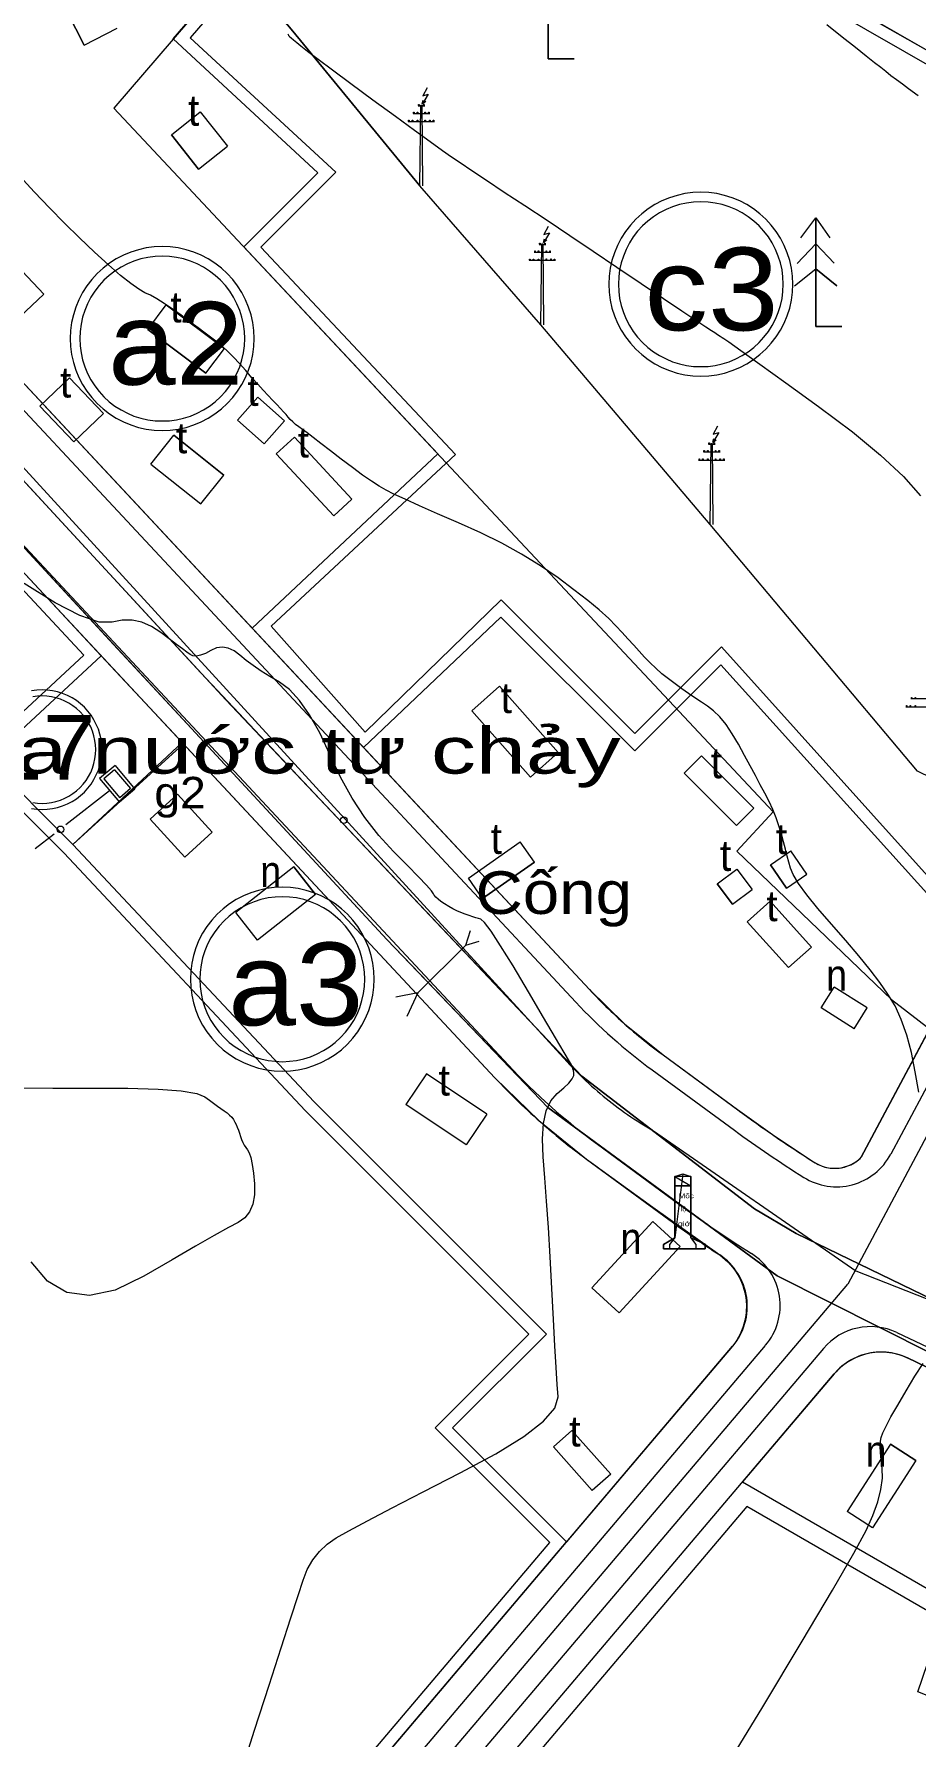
# Model space of a CAD drawing. Header units: metres. Extents: x 532950 to 537618, y 1849954 to 1853119.
# Drawn here: x 534553 to 534696.3, y 1851699.2 to 1851975.9 of the extents above; entities that cross this region are included whole.
import ezdxf

# ---------------------------------------------------------------- set-up
doc = ezdxf.new("R2010")
doc.units = ezdxf.units.M
doc.header["$LTSCALE"] = 3.1
for name, color, linetype, lineweight in [('11', 7, 'Continuous', 13), ('12', 7, 'Continuous', 13), ('36', 7, 'Continuous', 13), ('48', 7, 'Continuous', 13), ('50', 7, 'Continuous', 13), ('52', 7, 'Continuous', 13), ('53', 7, 'Continuous', 13), ('55', 7, 'Continuous', 13), ('9', 7, 'Continuous', 13)]:
    doc.layers.add(name, color=color, linetype=linetype, lineweight=lineweight)

msp = doc.modelspace()

# ---------------------------------------------------------------- linework, layer by layer
at = {"layer": '11'}
for points in [[(534840.88, 1852069.34), (534783.85, 1851957.97), (534685.19, 1851772.77)], [(534444.92, 1852021.67), (534639.61, 1851808.9), (534640.03, 1851808.44), (534640.46, 1851807.99), (534640.89, 1851807.55), (534641.33, 1851807.1), (534641.77, 1851806.67), (534642.21, 1851806.23), (534642.66, 1851805.8), (534643.12, 1851805.38), (534643.58, 1851804.96), (534644.04, 1851804.55), (534644.51, 1851804.14), (534644.98, 1851803.74), (534645.46, 1851803.34), (534645.94, 1851802.94), (534646.43, 1851802.56), (534646.91, 1851802.17), (534647.41, 1851801.8), (534647.91, 1851801.42), (534648.41, 1851801.06), (534648.91, 1851800.69), (534649.42, 1851800.34), (534649.93, 1851799.99), (534650.45, 1851799.64), (534650.97, 1851799.3), (534651.49, 1851798.97), (534652.02, 1851798.64), (534652.55, 1851798.32), (534653.09, 1851798), (534653.62, 1851797.69), (534686.5, 1851774.92), (534714.49, 1851763.93)], [(534524.45, 1851607.54), (534592.73, 1851663.71), (534685.19, 1851772.77)]]:
    msp.add_lwpolyline(points, dxfattribs=at)
at = {"layer": '12'}
for points in [[(534657.12, 1851790.26), (534658.42, 1851790.71), (534657.12, 1851780.29), (534655.24, 1851779.22), (534655.24, 1851778.52), (534662.01, 1851778.52), (534662.01, 1851779.26), (534659.68, 1851780.29), (534659.68, 1851788.75), (534659.68, 1851788.75), (534659.68, 1851789.22), (534659.68, 1851790.26)], [(534657.12, 1851788.75), (534659.68, 1851788.75), (534659.68, 1851780.29), (534662.01, 1851779.26), (534662.01, 1851778.52), (534655.24, 1851778.52), (534655.24, 1851779.22), (534657.12, 1851780.29), (534657.12, 1851790.26), (534659.68, 1851788.75)]]:
    msp.add_lwpolyline(points, close=True, dxfattribs=at)
msp.add_lwpolyline([(534657.12, 1851790.26), (534658.42, 1851790.71), (534659.68, 1851790.26), (534659.68, 1851789.22), (534659.68, 1851788.75), (534657.12, 1851788.75), (534657.12, 1851790.26), (534657.12, 1851780.36), (534656.22, 1851779.22), (534656.23, 1851778.52), (534660.57, 1851778.52), (534660.57, 1851779.23), (534659.68, 1851780.36), (534659.68, 1851788.75)], dxfattribs=at)
at = {"layer": '36'}
for points in [[(534755.59, 1851938.02), (534602.47, 1852025.8)], [(534755.59, 1851938.02), (534602.47, 1852025.8)], [(534588.65, 1851673.97), (534636.8, 1851730.77), (534618.15, 1851749.42), (534633.4, 1851764.67), (534597.04, 1851801.02), (534557.85, 1851842.81), (534542.7, 1851857.96), (534561.06, 1851874.97), (534539.8, 1851897.76), (534518.6, 1851881.49), (534501.91, 1851898.18), (534486.33, 1851889.18), (534458.81, 1851927.71), (534488.17, 1851954.07), (534458.9, 1851986.92), (534434.95, 1851967.63), (534418.23, 1851986.56)], [(534557.85, 1851842.81), (534542.7, 1851857.96), (534561.06, 1851874.97), (534539.8, 1851897.76), (534518.6, 1851881.49), (534501.91, 1851898.18), (534486.33, 1851889.18), (534458.81, 1851927.71), (534488.17, 1851954.07), (534458.9, 1851986.92), (534434.95, 1851967.63), (534418.23, 1851986.56)], [(534587.91, 1851986.45), (534578.35, 1851975.29), (534601.99, 1851953.46), (534589.85, 1851941.31), (534621.44, 1851907.6), (534591.48, 1851879.69), (534606.79, 1851862.5), (534628.88, 1851883.96), (534650.59, 1851862.24), (534664.67, 1851876.32), (534701.09, 1851835.9)], [(534587.91, 1851986.45), (534578.35, 1851975.29), (534601.99, 1851953.46), (534589.85, 1851941.31), (534621.44, 1851907.6), (534591.48, 1851879.69), (534606.79, 1851862.5), (534628.88, 1851883.96), (534650.59, 1851862.24), (534664.67, 1851876.32), (534701.09, 1851835.9)], [(534588.65, 1851673.97), (534636.8, 1851730.77), (534618.15, 1851749.42), (534633.4, 1851764.67), (534597.04, 1851801.02), (534557.85, 1851842.81)], [(534750.48, 1851691.21), (534754.3, 1851702.97), (534730.85, 1851710.6), (534724.41, 1851695.43), (534696.61, 1851706.54), (534700.61, 1851718.27), (534668.82, 1851736.62), (534612.28, 1851669.93)], [(534750.48, 1851691.21), (534754.3, 1851702.97), (534730.85, 1851710.6), (534724.41, 1851695.43), (534696.61, 1851706.54), (534700.61, 1851718.27), (534668.82, 1851736.62), (534612.28, 1851669.93)]]:
    msp.add_lwpolyline(points, dxfattribs=at)
at = {"layer": '48'}
msp.add_lwpolyline([(534577.24, 1851860.57), (534563.9, 1851874.87), (534545.58, 1851857.91), (534559.29, 1851844.2)], close=True, dxfattribs=at)
at = {"layer": '50'}
for points in [[(534528.79, 1851943.27), (534588.4, 1851879.39), (534618.61, 1851907.69), (534587.07, 1851941.36), (534599.11, 1851953.4), (534575.58, 1851975.13), (534585.2, 1851986.36)], [(534701.01, 1851833), (534664.59, 1851873.42), (534650.59, 1851859.42), (534628.84, 1851881.17), (534606.49, 1851860), (534643.21, 1851820.66), (534648.94, 1851815.06), (534655.18, 1851810.02), (534667.27, 1851801.15), (534673.38, 1851796.8), (534679.65, 1851792.67), (534680.1, 1851792.39), (534680.57, 1851792.15), (534681.06, 1851791.95), (534681.56, 1851791.79), (534682.08, 1851791.68), (534682.6, 1851791.62), (534683.13, 1851791.6), (534683.66, 1851791.63), (534684.18, 1851791.7), (534684.7, 1851791.82), (534685.2, 1851791.98), (534685.69, 1851792.19), (534686.16, 1851792.44), (534686.6, 1851792.72), (534687.02, 1851793.05), (534687.4, 1851793.41), (534712.83, 1851841.13)], [(534701.11, 1851757.84), (534694.9, 1851760.78), (534694.09, 1851761.11), (534693.26, 1851761.38), (534692.41, 1851761.57), (534691.55, 1851761.69), (534690.67, 1851761.73), (534689.8, 1851761.7), (534688.94, 1851761.59), (534688.09, 1851761.4), (534687.25, 1851761.15), (534686.44, 1851760.82), (534685.67, 1851760.42), (534684.93, 1851759.95), (534684.24, 1851759.43), (534683.59, 1851758.84), (534683, 1851758.2), (534668.12, 1851740.65), (534704.41, 1851719.7)]]:
    msp.add_lwpolyline(points, dxfattribs=at)
msp.add_lwpolyline([(534559.29, 1851844.2), (534577.05, 1851860.78), (534627.86, 1851806.33), (534635, 1851799.36), (534642.75, 1851793.09), (534653.54, 1851785.26), (534664.39, 1851777.52), (534665.09, 1851776.98), (534665.74, 1851776.38), (534666.33, 1851775.73), (534666.87, 1851775.04), (534667.35, 1851774.29), (534667.76, 1851773.52), (534668.1, 1851772.7), (534668.37, 1851771.86), (534668.57, 1851771.01), (534668.69, 1851770.13), (534668.74, 1851769.25), (534668.72, 1851768.37), (534668.62, 1851767.5), (534668.44, 1851766.63), (534668.19, 1851765.79), (534667.87, 1851764.97), (534667.48, 1851764.18), (534667.02, 1851763.42), (534666.5, 1851762.71), (534639.52, 1851730.88), (534620.98, 1851749.42), (534636.23, 1851764.67), (534598.48, 1851802.42)], close=True, dxfattribs=at)
at = {"layer": '52'}
for p, q in [((534528.79, 1851943.27), (534643.21, 1851820.66)), ((534526.6, 1851941.22), (534641.02, 1851818.61)), ((534511.11, 1851935.84), (534630.05, 1851808.38)), ((534508.91, 1851933.79), (534627.86, 1851806.33)), ((534764.08, 1851928.83), (534692.2, 1851793.9)), ((534655.18, 1851810.02), (534668.57, 1851800.2)), ((534653.4, 1851807.6), (534666.79, 1851797.78)), ((534644.53, 1851795.51), (534657.92, 1851785.69)), ((534642.75, 1851793.09), (534656.14, 1851783.27)), ((534693.16, 1851764.91), (534702.24, 1851760.62)), ((534592.99, 1851669.82), (534671.85, 1851762.83)), ((534681.26, 1851762.34), (534604, 1851671.21))]:
    msp.add_line(p, q, dxfattribs=at)
for centre, radius, start, end in [((534705.9, 1851879.16), 88.75, 223.0198, 233.7327), ((534705.9, 1851879.16), 106.75, 223.0198, 233.7327), ((534705.9, 1851879.16), 103.75, 223.0198, 233.7327), ((534778.45, 1851949.96), 188.75, 233.7327, 237.8656), ((534683.37, 1851798.6), 10, 237.8656, 331.956), ((534778.45, 1851949.96), 203.75, 233.7327, 237.6961), ((534664.22, 1851769.3), 10, 319.7095, 57.6961), ((534688.89, 1851755.87), 10, 64.722, 139.7096)]:
    msp.add_arc(centre, radius, start, end, dxfattribs=at)
at = {"layer": '53'}
for p, q in [((534603.46, 1852027.54), (534756.58, 1851939.76)), ((534759.66, 1851929.06), (534687.4, 1851793.41)), ((534559.29, 1851844.2), (534577.05, 1851860.78)), ((534642.75, 1851793.09), (534656.14, 1851783.27)), ((534590.17, 1851672.68), (534666.5, 1851762.71)), ((534694.9, 1851760.78), (534701.11, 1851757.84)), ((534609.89, 1851671.96), (534683, 1851758.2))]:
    msp.add_line(p, q, dxfattribs=at)
for points in [[(534756.58, 1851939.76), (534603.46, 1852027.54)], [(534445.9, 1852004.52), (534508.89, 1851933.82), (534627.86, 1851806.33)], [(534559.29, 1851844.2), (534545.58, 1851857.91), (534563.9, 1851874.87), (534540.02, 1851900.46), (534518.77, 1851884.14), (534502.24, 1851900.67), (534486.9, 1851891.82), (534461.48, 1851927.42), (534490.99, 1851953.91), (534459.13, 1851989.68), (534435.18, 1851970.39), (534421.05, 1851986.38)], [(534528.79, 1851943.27), (534588.4, 1851879.39), (534618.61, 1851907.69), (534587.07, 1851941.36), (534599.11, 1851953.4), (534575.58, 1851975.13), (534585.2, 1851986.36)], [(534585.2, 1851986.36), (534575.58, 1851975.13), (534599.11, 1851953.4), (534587.07, 1851941.36), (534618.61, 1851907.69), (534588.4, 1851879.39), (534606.52, 1851859.97), (534628.84, 1851881.17), (534650.59, 1851859.42), (534664.59, 1851873.42), (534701.01, 1851833)], [(534701.01, 1851833), (534664.59, 1851873.42), (534650.59, 1851859.42), (534628.84, 1851881.17), (534606.52, 1851859.97), (534643.21, 1851820.66), (534643.59, 1851820.25), (534643.97, 1851819.85), (534644.35, 1851819.46), (534644.74, 1851819.06), (534645.13, 1851818.67), (534645.52, 1851818.28), (534645.91, 1851817.89), (534646.31, 1851817.5), (534646.71, 1851817.12), (534647.11, 1851816.74), (534647.51, 1851816.36), (534647.92, 1851815.99), (534648.33, 1851815.61), (534648.74, 1851815.24), (534649.15, 1851814.88), (534649.57, 1851814.51), (534649.98, 1851814.15), (534650.4, 1851813.79), (534650.83, 1851813.44), (534651.25, 1851813.08), (534651.68, 1851812.73), (534652.11, 1851812.38), (534652.54, 1851812.04), (534652.97, 1851811.69), (534653.41, 1851811.35), (534653.85, 1851811.02), (534654.29, 1851810.68), (534654.73, 1851810.35), (534655.18, 1851810.02), (534667.27, 1851801.15), (534667.68, 1851800.85), (534668.1, 1851800.54), (534668.52, 1851800.23), (534668.94, 1851799.93), (534669.36, 1851799.63), (534669.78, 1851799.32), (534670.2, 1851799.02), (534670.62, 1851798.72), (534671.04, 1851798.42), (534671.46, 1851798.13), (534671.89, 1851797.83), (534672.31, 1851797.53), (534672.74, 1851797.24), (534673.17, 1851796.94), (534673.59, 1851796.65), (534674.02, 1851796.36), (534674.45, 1851796.07), (534674.88, 1851795.78), (534675.31, 1851795.49), (534675.74, 1851795.2), (534676.17, 1851794.92), (534676.6, 1851794.63), (534677.03, 1851794.35), (534677.47, 1851794.07), (534677.9, 1851793.78), (534678.34, 1851793.5), (534678.77, 1851793.22), (534679.21, 1851792.95), (534679.65, 1851792.67), (534679.89, 1851792.51), (534680.14, 1851792.36), (534680.4, 1851792.23), (534680.67, 1851792.1), (534680.94, 1851791.99), (534681.21, 1851791.9), (534681.49, 1851791.81), (534681.77, 1851791.74), (534682.06, 1851791.69), (534682.35, 1851791.64), (534682.64, 1851791.62), (534682.93, 1851791.6), (534683.22, 1851791.6), (534683.52, 1851791.61), (534683.81, 1851791.64), (534684.09, 1851791.68), (534684.38, 1851791.74), (534684.66, 1851791.81), (534684.94, 1851791.89), (534685.22, 1851791.99), (534685.49, 1851792.1), (534685.76, 1851792.22), (534686.01, 1851792.35), (534686.27, 1851792.5), (534686.51, 1851792.66), (534686.75, 1851792.83), (534686.98, 1851793.01), (534687.2, 1851793.21), (534687.4, 1851793.41), (534712.83, 1851841.13)], [(534590.17, 1851672.68), (534639.52, 1851730.88), (534620.98, 1851749.42), (534636.23, 1851764.67), (534598.48, 1851802.42), (534559.29, 1851844.2)], [(534701.11, 1851757.84), (534694.9, 1851760.78), (534694.48, 1851760.96), (534694.06, 1851761.12), (534693.64, 1851761.27), (534693.2, 1851761.39), (534692.76, 1851761.5), (534692.32, 1851761.59), (534691.88, 1851761.65), (534691.43, 1851761.7), (534690.98, 1851761.73), (534690.52, 1851761.73), (534690.07, 1851761.72), (534689.62, 1851761.68), (534689.18, 1851761.63), (534688.73, 1851761.55), (534688.29, 1851761.46), (534687.85, 1851761.34), (534687.42, 1851761.21), (534687, 1851761.05), (534686.58, 1851760.88), (534686.17, 1851760.69), (534685.77, 1851760.48), (534685.38, 1851760.25), (534685.01, 1851760), (534684.64, 1851759.74), (534684.28, 1851759.46), (534683.94, 1851759.17), (534683.61, 1851758.86), (534683.3, 1851758.54), (534683, 1851758.2), (534668.12, 1851740.65), (534704.41, 1851719.7)]]:
    msp.add_lwpolyline(points, dxfattribs=at)
msp.add_lwpolyline([(534559.29, 1851844.2), (534577.05, 1851860.78), (534627.86, 1851806.33), (534628.33, 1851805.83), (534628.8, 1851805.33), (534629.28, 1851804.83), (534629.76, 1851804.34), (534630.24, 1851803.85), (534630.73, 1851803.37), (534631.22, 1851802.88), (534631.71, 1851802.4), (534632.21, 1851801.93), (534632.71, 1851801.45), (534633.21, 1851800.98), (534633.72, 1851800.52), (534634.23, 1851800.05), (534634.74, 1851799.59), (534635.25, 1851799.13), (534635.77, 1851798.68), (534636.29, 1851798.23), (534636.81, 1851797.78), (534637.34, 1851797.34), (534637.87, 1851796.9), (534638.4, 1851796.46), (534638.94, 1851796.03), (534639.47, 1851795.6), (534640.01, 1851795.17), (534640.56, 1851794.75), (534641.1, 1851794.33), (534641.65, 1851793.91), (534642.2, 1851793.5), (534642.75, 1851793.09), (534643.5, 1851792.55), (534644.24, 1851792.01), (534644.98, 1851791.46), (534645.72, 1851790.92), (534646.46, 1851790.38), (534647.21, 1851789.84), (534647.95, 1851789.3), (534648.69, 1851788.76), (534649.44, 1851788.22), (534650.18, 1851787.68), (534650.93, 1851787.14), (534651.67, 1851786.6), (534652.42, 1851786.06), (534653.16, 1851785.52), (534653.91, 1851784.99), (534654.66, 1851784.45), (534655.4, 1851783.92), (534656.15, 1851783.38), (534656.9, 1851782.84), (534657.65, 1851782.31), (534658.39, 1851781.78), (534659.14, 1851781.24), (534659.89, 1851780.71), (534660.64, 1851780.18), (534661.39, 1851779.64), (534662.14, 1851779.11), (534662.89, 1851778.58), (534663.64, 1851778.05), (534664.39, 1851777.52), (534664.85, 1851777.17), (534665.3, 1851776.8), (534665.72, 1851776.41), (534666.11, 1851775.99), (534666.49, 1851775.55), (534666.84, 1851775.09), (534667.16, 1851774.61), (534667.45, 1851774.11), (534667.72, 1851773.6), (534667.95, 1851773.07), (534668.16, 1851772.53), (534668.34, 1851771.98), (534668.48, 1851771.42), (534668.6, 1851770.86), (534668.68, 1851770.28), (534668.73, 1851769.71), (534668.74, 1851769.13), (534668.73, 1851768.55), (534668.68, 1851767.98), (534668.6, 1851767.41), (534668.49, 1851766.84), (534668.34, 1851766.28), (534668.17, 1851765.73), (534667.96, 1851765.19), (534667.73, 1851764.66), (534667.46, 1851764.15), (534667.17, 1851763.65), (534666.85, 1851763.17), (534666.5, 1851762.71), (534639.52, 1851730.88), (534620.98, 1851749.42), (534636.23, 1851764.67), (534598.48, 1851802.42)], close=True, dxfattribs=at)
for centre, radius, start, end in [((534705.9, 1851879.16), 106.75, 223.0198, 233.7327), ((534778.45, 1851949.96), 206.75, 233.7327, 236.5188), ((534658.88, 1851769.18), 10, 319.7095, 56.5188), ((534690.63, 1851751.73), 10, 64.722, 139.7096)]:
    msp.add_arc(centre, radius, start, end, dxfattribs=at)
at = {"layer": '55'}
for p, q in [((534636.52, 1851989.59), (534636.52, 1851971.92)), ((534561.14, 1851974.12), (534558.38, 1851979.44)), ((534558.38, 1851979.44), (534561.14, 1851974.12)), ((534561.14, 1851974.12), (534566.46, 1851976.89)), ((534636.52, 1851971.92), (534640.72, 1851971.92)), ((534615.37, 1851964.29), (534616.46, 1851964.29)), ((534616.06, 1851964.6), (534616.21, 1851965.21)), ((534575.28, 1851959.57), (534579.98, 1851963.3)), ((534579.98, 1851963.3), (534584.41, 1851957.71)), ((534613.75, 1851961.71), (534618.03, 1851961.71)), ((534614.56, 1851963.04), (534617.27, 1851963.04)), ((534579.71, 1851953.98), (534575.28, 1851959.57)), ((534575.28, 1851959.57), (534579.71, 1851953.98)), ((534579.71, 1851953.98), (534584.41, 1851957.71)), ((534680.02, 1851946.09), (534680.02, 1851928.42)), ((534635.06, 1851941.75), (534636.15, 1851941.75)), ((534635.76, 1851942.06), (534635.91, 1851942.67)), ((534676.96, 1851938.65), (534680.02, 1851941.85)), ((534683, 1851938.71), (534680.02, 1851941.85)), ((534548.39, 1851940.21), (534554.56, 1851933.66)), ((534633.44, 1851939.17), (534637.72, 1851939.17)), ((534634.25, 1851940.5), (534636.96, 1851940.5)), ((534676.54, 1851935.02), (534680.02, 1851937.8)), ((534683.43, 1851935.03), (534680.02, 1851937.8)), ((534548.65, 1851928.09), (534554.56, 1851933.66)), ((534571.45, 1851927.91), (534574.46, 1851931.91)), ((534574.46, 1851931.91), (534583.9, 1851924.81)), ((534580.9, 1851920.82), (534571.45, 1851927.91)), ((534571.45, 1851927.91), (534580.9, 1851920.82)), ((534662.85, 1851896.23), (534635.33, 1851928.69)), ((534680.02, 1851928.42), (534684.22, 1851928.42)), ((534580.9, 1851920.82), (534583.9, 1851924.81)), ((534558.75, 1851920.05), (534553.91, 1851915.48)), ((534553.91, 1851915.48), (534558.75, 1851920.05)), ((534558.75, 1851920.05), (534564.24, 1851914.24)), ((534586.01, 1851913.17), (534589.31, 1851916.92)), ((534589.31, 1851916.92), (534593.65, 1851913.1)), ((534559.41, 1851909.66), (534553.91, 1851915.48)), ((534559.41, 1851909.66), (534564.24, 1851914.24)), ((534590.35, 1851909.35), (534586.01, 1851913.17)), ((534586.01, 1851913.17), (534590.35, 1851909.35)), ((534590.35, 1851909.35), (534593.65, 1851913.1)), ((534571.94, 1851906.04), (534575.67, 1851910.74)), ((534583.81, 1851904.26), (534575.67, 1851910.74)), ((534575.67, 1851910.74), (534583.81, 1851904.26)), ((534592.34, 1851907.71), (534595.27, 1851910.43)), ((534595.27, 1851910.43), (534604.6, 1851900.35)), ((534662.58, 1851909.28), (534663.66, 1851909.28)), ((534663.27, 1851909.6), (534663.42, 1851910.21)), ((534571.94, 1851906.04), (534580.08, 1851899.57)), ((534601.67, 1851897.64), (534592.34, 1851907.71)), ((534592.34, 1851907.71), (534601.67, 1851897.64)), ((534660.95, 1851906.7), (534665.23, 1851906.7)), ((534661.76, 1851908.04), (534664.47, 1851908.04)), ((534580.08, 1851899.57), (534583.81, 1851904.26)), ((534601.67, 1851897.64), (534604.6, 1851900.35)), ((534696.56, 1851856.12), (534662.85, 1851896.23)), ((534628.62, 1851869.93), (534624.13, 1851865.95)), ((534638.15, 1851859.17), (534628.62, 1851869.93)), ((534628.62, 1851869.93), (534638.15, 1851859.17)), ((534695.48, 1851867.93), (534698.19, 1851867.93)), ((534624.13, 1851865.95), (534633.66, 1851855.19)), ((534694.66, 1851866.59), (534698.94, 1851866.59)), ((534638.15, 1851859.17), (534633.66, 1851855.19)), ((534658.62, 1851855.8), (534661.44, 1851858.63)), ((534661.44, 1851858.63), (534669.95, 1851850.15)), ((534566.13, 1851857.05), (534563.62, 1851854.93)), ((534566.13, 1851857.05), (534563.62, 1851854.93)), ((534566.07, 1851856.35), (534564.32, 1851854.87)), ((534566.07, 1851856.35), (534568.65, 1851853.3)), ((534566.13, 1851857.05), (534569.36, 1851853.24)), ((534658.62, 1851855.8), (534667.13, 1851847.32)), ((534658.62, 1851855.8), (534667.13, 1851847.32)), ((534558.15, 1851847.47), (534565.23, 1851853.02)), ((534563.62, 1851854.93), (534566.85, 1851851.12)), ((534564.32, 1851854.87), (534566.91, 1851851.82)), ((534569.36, 1851853.24), (534566.85, 1851851.12)), ((534568.65, 1851853.3), (534566.91, 1851851.82)), ((534576.29, 1851852.4), (534571.85, 1851848.36)), ((534581.89, 1851846.23), (534576.29, 1851852.4)), ((534667.13, 1851847.32), (534669.95, 1851850.15)), ((534577.45, 1851842.19), (534571.85, 1851848.36)), ((534553.16, 1851843.55), (534556.24, 1851845.97)), ((534581.89, 1851846.23), (534577.45, 1851842.19)), ((534623.55, 1851838.73), (534631.98, 1851844.63)), ((534634.28, 1851841.35), (534631.98, 1851844.63)), ((534672.65, 1851840.92), (534675.94, 1851843.18)), ((534678.54, 1851839.39), (534675.94, 1851843.18)), ((534595.21, 1851840.59), (534585.76, 1851833.19)), ((534595.21, 1851840.59), (534598.73, 1851836.1)), ((534598.73, 1851836.1), (534595.21, 1851840.59)), ((534634.28, 1851841.35), (534625.85, 1851835.45)), ((534625.85, 1851835.45), (534634.28, 1851841.35)), ((534663.96, 1851837.83), (534667.16, 1851840.22)), ((534667.16, 1851840.22), (534669.65, 1851836.89)), ((534672.65, 1851840.92), (534675.24, 1851837.13)), ((534675.24, 1851837.13), (534672.65, 1851840.92)), ((534675.24, 1851837.13), (534678.54, 1851839.39)), ((534625.85, 1851835.45), (534623.55, 1851838.73)), ((534666.45, 1851834.5), (534663.96, 1851837.83)), ((534663.96, 1851837.83), (534666.45, 1851834.5)), ((534666.45, 1851834.5), (534669.65, 1851836.89)), ((534598.73, 1851836.1), (534589.28, 1851828.7)), ((534668.87, 1851831.68), (534672.58, 1851835.02)), ((534672.58, 1851835.02), (534679.3, 1851827.55)), ((534589.28, 1851828.7), (534585.76, 1851833.19)), ((534668.87, 1851831.68), (534675.58, 1851824.21)), ((534668.87, 1851831.68), (534675.58, 1851824.21)), ((534636.44, 1851801.48), (534610.3, 1851828.78)), ((534623.15, 1851827.89), (534615.34, 1851820.13)), ((534623.15, 1851827.89), (534625.3, 1851828.52)), ((534675.58, 1851824.21), (534679.3, 1851827.55)), ((534615.34, 1851820.13), (534611.74, 1851819.42)), ((534615.34, 1851820.13), (534613.55, 1851816.26)), ((534680.87, 1851817.66), (534683, 1851821.04)), ((534688.36, 1851817.67), (534683, 1851821.04)), ((534686.22, 1851814.28), (534680.87, 1851817.66)), ((534686.22, 1851814.28), (534680.87, 1851817.66)), ((534686.22, 1851814.28), (534688.36, 1851817.67)), ((534616.74, 1851806.95), (534613.4, 1851801.96)), ((534626.54, 1851800.38), (534616.74, 1851806.95)), ((534626.54, 1851800.38), (534616.74, 1851806.95)), ((534623.2, 1851795.4), (534613.4, 1851801.96)), ((534626.54, 1851800.38), (534623.2, 1851795.4)), ((534643.62, 1851772.15), (534653.55, 1851782.94)), ((534653.55, 1851782.94), (534657.96, 1851778.88)), ((534648.04, 1851768.09), (534657.96, 1851778.88)), ((534648.04, 1851768.09), (534657.96, 1851778.88)), ((534648.04, 1851768.09), (534643.62, 1851772.15)), ((534640.39, 1851749.01), (534637.4, 1851746.36)), ((534646.68, 1851741.9), (534640.39, 1851749.01)), ((534646.68, 1851741.9), (534640.39, 1851749.01)), ((534643.68, 1851739.25), (534637.4, 1851746.36)), ((534692.16, 1851746.78), (534685.12, 1851735.85)), ((534692.16, 1851746.78), (534696.28, 1851744.12)), ((534696.28, 1851744.12), (534692.16, 1851746.78)), ((534696.28, 1851744.12), (534689.24, 1851733.19)), ((534646.68, 1851741.9), (534643.68, 1851739.25)), ((534689.24, 1851733.19), (534685.12, 1851735.85))]:
    msp.add_line(p, q, dxfattribs=at)
for points in [[(534569.59, 1852006.7), (534595.04, 1851976.4), (534615.64, 1851951.24)], [(534635.33, 1851928.69), (534615.64, 1851951.24), (534595.04, 1851976.4), (534569.59, 1852006.7)], [(534584.14, 1851867.72), (534509.22, 1851948.85), (534459.88, 1852003.97)], [(534461.32, 1851991.44), (534493.15, 1851955.85), (534510.99, 1851935.98), (534542.29, 1851902.2), (534565.89, 1851876.72), (534579.2, 1851862.35), (534594.75, 1851845.57), (534610.3, 1851828.78), (534617, 1851821.78)], [(534862.38, 1851739.14), (534815.74, 1851745.98), (534762.53, 1851753.99), (534735.39, 1851758.27), (534706.03, 1851766.84), (534676.83, 1851780.99), (534670.06, 1851785.01), (534642.01, 1851806.6), (534622.48, 1851827.23), (534598.56, 1851852.49), (534580.08, 1851872.11), (534513.56, 1851944.16), (534525, 1851955.86), (534541.02, 1851972.71), (534557.45, 1851989.64)], [(534640.72, 1851971.92), (534636.52, 1851971.92), (534636.52, 1851989.59)], [(534585.2, 1851986.36), (534565.96, 1851963.9), (534673.08, 1851849.55), (534667.2, 1851843.13), (534692.31, 1851819.06), (534711.01, 1851804.62), (534723.83, 1851796.6), (534822.12, 1851772.54), (534865.4, 1851759.7)], [(534469.21, 1851982.51), (534510.99, 1851935.98), (534610.3, 1851828.78)], [(534681.81, 1851977.46), (534684.32, 1851975.47), (534686.46, 1851973.78), (534688.21, 1851972.39), (534689.57, 1851971.31), (534690.56, 1851970.53), (534691.37, 1851969.89), (534692.23, 1851969.22), (534693.14, 1851968.54), (534694.09, 1851967.82), (534695.09, 1851967.09), (534696.64, 1851965.95)], [(534594.19, 1851975.94), (534594.25, 1851975.85), (534594.3, 1851975.77), (534594.34, 1851975.71), (534594.37, 1851975.66), (534594.48, 1851975.55), (534594.73, 1851975.34), (534595.12, 1851975), (534595.66, 1851974.56), (534596.35, 1851974), (534597.43, 1851973.16), (534599.14, 1851971.86), (534601.48, 1851970.11), (534604.45, 1851967.9), (534608.05, 1851965.24), (534611.7, 1851962.56), (534614.79, 1851960.3), (534617.34, 1851958.45), (534619.34, 1851957.01), (534620.79, 1851955.99), (534622.2, 1851955.03), (534624.1, 1851953.75), (534626.49, 1851952.16), (534629.36, 1851950.26), (534632.71, 1851948.06), (534636.34, 1851945.66), (534640.05, 1851943.2), (534643.84, 1851940.67), (534647.7, 1851938.07), (534651.65, 1851935.41), (534655.28, 1851932.95), (534658.24, 1851930.95), (534660.52, 1851929.42), (534662.12, 1851928.35), (534663.04, 1851927.76), (534663.58, 1851927.41), (534664.06, 1851927.11), (534664.46, 1851926.85), (534664.8, 1851926.63), (534665.08, 1851926.46), (534665.88, 1851925.89), (534667.83, 1851924.5), (534670.9, 1851922.29), (534675.12, 1851919.26), (534680.47, 1851915.4)], [(534616.83, 1851967.2), (534616.15, 1851965.91), (534617.04, 1851966.17), (534616.07, 1851964.57), (534616.62, 1851965.01)], [(534615.64, 1851951.24), (534615.8, 1851964.4), (534615.97, 1851964.4), (534616.08, 1851951.24)], [(534596.59, 1851911.64), (534596, 1851912.08), (534595.47, 1851912.5), (534595.01, 1851912.9), (534594.61, 1851913.29), (534594.28, 1851913.67), (534593.93, 1851914.08), (534593.5, 1851914.55), (534593, 1851915.1), (534592.41, 1851915.72), (534591.73, 1851916.41), (534590.99, 1851917.19), (534590.18, 1851918.06), (534589.31, 1851919.02), (534588.38, 1851920.08), (534587.38, 1851921.24), (534586.37, 1851922.38), (534585.4, 1851923.41), (534584.47, 1851924.34), (534583.58, 1851925.14), (534582.73, 1851925.84), (534581.84, 1851926.53), (534580.8, 1851927.31), (534579.63, 1851928.18), (534578.31, 1851929.15), (534576.86, 1851930.22), (534575.41, 1851931.25), (534574.1, 1851932.14), (534572.92, 1851932.88), (534571.89, 1851933.47), (534570.99, 1851933.9), (534569.99, 1851934.46), (534568.68, 1851935.39), (534567.04, 1851936.71), (534565.08, 1851938.4), (534562.8, 1851940.48), (534560.36, 1851942.79), (534557.92, 1851945.19), (534555.49, 1851947.67), (534553.06, 1851950.24), (534550.63, 1851952.89)], [(534636.53, 1851944.66), (534635.84, 1851943.37), (534636.74, 1851943.63), (534635.76, 1851942.02), (534636.31, 1851942.47)], [(534677.59, 1851942.8), (534680.02, 1851946.09), (534682.29, 1851942.8)], [(534677.59, 1851942.8), (534680.02, 1851946.09), (534682.29, 1851942.8)], [(534684.22, 1851928.42), (534680.02, 1851928.42), (534680.02, 1851946.09)], [(534635.33, 1851928.69), (534635.49, 1851941.85), (534635.66, 1851941.85), (534635.77, 1851928.69)], [(534676.96, 1851938.65), (534680.02, 1851941.85), (534683, 1851938.71)], [(534676.54, 1851935.02), (534680.02, 1851937.8), (534683.43, 1851935.03)], [(534680.47, 1851915.4), (534685.95, 1851911.3), (534690.54, 1851907.51), (534694.24, 1851904.04), (534697.05, 1851900.89)], [(534696.76, 1851803.98), (534696.18, 1851807.28), (534695.55, 1851810.41), (534694.8, 1851813.24), (534693.91, 1851815.77), (534692.89, 1851817.99), (534691.74, 1851819.92), (534690.4, 1851821.79), (534688.82, 1851823.86), (534686.98, 1851826.13), (534684.9, 1851828.6), (534682.57, 1851831.27), (534680.34, 1851833.84), (534678.55, 1851836.05), (534677.21, 1851837.88), (534676.32, 1851839.33), (534675.88, 1851840.4), (534675.65, 1851841.33), (534675.38, 1851842.35), (534675.09, 1851843.46), (534674.77, 1851844.65), (534674.42, 1851845.92), (534674.02, 1851847.25), (534673.55, 1851848.57), (534673.01, 1851849.9), (534672.41, 1851851.23), (534671.73, 1851852.56), (534670.99, 1851853.94), (534670.2, 1851855.43), (534669.34, 1851857.02), (534668.41, 1851858.71), (534667.43, 1851860.51), (534666.43, 1851862.23), (534665.42, 1851863.71), (534664.41, 1851864.95), (534663.41, 1851865.95), (534662.42, 1851866.7), (534661.41, 1851867.36), (534660.37, 1851868.04), (534659.32, 1851868.76), (534658.24, 1851869.52), (534657.14, 1851870.31), (534656.05, 1851871.14), (534655.01, 1851871.98), (534654.03, 1851872.86), (534653.09, 1851873.76), (534652.2, 1851874.68), (534651.33, 1851875.63), (534650.42, 1851876.62), (534649.49, 1851877.64), (534648.53, 1851878.69), (534647.54, 1851879.78), (534646.36, 1851880.97), (534644.83, 1851882.35), (534642.94, 1851883.9), (534640.7, 1851885.63), (534638.12, 1851887.54), (534635.26, 1851889.5), (534632.21, 1851891.38), (534628.98, 1851893.17), (534625.55, 1851894.88), (534621.94, 1851896.5), (534618.51, 1851897.98), (534615.62, 1851899.25), (534613.26, 1851900.32), (534611.45, 1851901.17), (534610.17, 1851901.81), (534609.07, 1851902.44), (534607.8, 1851903.26), (534606.34, 1851904.27), (534604.71, 1851905.47), (534602.9, 1851906.85), (534601.12, 1851908.22), (534599.6, 1851909.39), (534598.34, 1851910.35), (534597.34, 1851911.1), (534596.59, 1851911.64)], [(534664.04, 1851912.2), (534663.35, 1851910.9), (534664.25, 1851911.17), (534663.27, 1851909.56), (534663.82, 1851910)], [(534662.85, 1851896.23), (534663, 1851909.39), (534663.17, 1851909.39), (534663.28, 1851896.23)], [(534739.72, 1851835.05), (534696.56, 1851856.12), (534662.85, 1851896.23)], [(534638.14, 1851754.44), (534638, 1851756.45), (534637.83, 1851759.22), (534637.62, 1851762.74), (534637.38, 1851767.02), (534637.12, 1851772.05), (534636.83, 1851777.23), (534636.55, 1851781.96), (534636.27, 1851786.24), (534635.99, 1851790.07), (534635.71, 1851793.44), (534635.58, 1851796.38), (534635.74, 1851798.87), (534636.2, 1851800.93), (534636.95, 1851802.56), (534637.99, 1851803.75), (534639.05, 1851804.66), (534639.85, 1851805.46), (534640.4, 1851806.13), (534640.68, 1851806.69), (534640.71, 1851807.13), (534640.62, 1851807.49), (534640.53, 1851807.79), (534640.45, 1851808.04), (534640.38, 1851808.24), (534640.31, 1851808.39), (534639.98, 1851808.97), (534639.12, 1851810.44), (534637.72, 1851812.83), (534635.78, 1851816.11), (534633.31, 1851820.3), (534630.81, 1851824.49), (534628.79, 1851827.76), (534627.25, 1851830.12), (534626.18, 1851831.56), (534625.59, 1851832.09), (534625.21, 1851832.19), (534624.76, 1851832.32), (534624.25, 1851832.48), (534623.67, 1851832.67), (534623.02, 1851832.9), (534622.34, 1851833.16), (534621.67, 1851833.46), (534621.01, 1851833.79), (534620.35, 1851834.17), (534619.69, 1851834.57), (534619.1, 1851834.98), (534618.62, 1851835.35), (534618.25, 1851835.68), (534618, 1851835.98), (534617.86, 1851836.23), (534617.54, 1851836.7), (534616.73, 1851837.61), (534615.44, 1851838.98), (534613.67, 1851840.8), (534611.41, 1851843.08), (534608.99, 1851845.71), (534606.75, 1851848.6), (534604.68, 1851851.75), (534602.77, 1851855.17), (534601.04, 1851858.84), (534599.39, 1851862.36), (534597.75, 1851865.29), (534596.11, 1851867.65), (534594.48, 1851869.42), (534592.86, 1851870.62), (534591.3, 1851871.52), (534589.88, 1851872.41), (534588.59, 1851873.29), (534587.44, 1851874.15), (534586.43, 1851875), (534585.48, 1851875.71), (534584.53, 1851876.14), (534583.59, 1851876.29), (534582.64, 1851876.16), (534581.7, 1851875.75), (534580.82, 1851875.28), (534580.03, 1851874.98), (534579.36, 1851874.85), (534578.79, 1851874.89), (534578.33, 1851875.1), (534577.82, 1851875.47), (534577.08, 1851876.02), (534576.13, 1851876.74), (534574.95, 1851877.63), (534573.56, 1851878.69), (534572.04, 1851879.67), (534570.49, 1851880.33), (534568.91, 1851880.66), (534567.3, 1851880.66), (534565.66, 1851880.33), (534563.53, 1851880.35), (534560.43, 1851881.42), (534556.38, 1851883.51), (534551.38, 1851886.65)], [(534670.06, 1851785.01), (534642.01, 1851806.6), (534584.14, 1851867.72)], [(534584.14, 1851867.72), (534642.01, 1851806.6), (534670.06, 1851785.01), (534676.83, 1851780.99)], [(534673.73, 1851774.11), (534636.44, 1851801.48), (534610.3, 1851828.78)], [(534615.34, 1851820.13), (534623.15, 1851827.89), (534623.89, 1851830.25)], [(534617, 1851821.78), (534636.44, 1851801.48), (534673.73, 1851774.11), (534698.82, 1851761.48), (534730.74, 1851751.49), (534750.51, 1851748.43), (534770.28, 1851745.36), (534767.73, 1851732.8), (534764.18, 1851722.44), (534759.51, 1851708.26), (534758.48, 1851704.92), (534753.61, 1851690.69)], [(534551.24, 1851804.67), (534556.01, 1851804.65), (534562.08, 1851804.65), (534568.22, 1851804.61), (534573.15, 1851804.45), (534576.88, 1851804.17), (534579.42, 1851803.76), (534580.75, 1851803.24), (534581.47, 1851802.68), (534582.13, 1851802.17), (534582.76, 1851801.71), (534583.33, 1851801.31), (534583.86, 1851800.95), (534584.34, 1851800.61), (534584.75, 1851800.26), (534585.1, 1851799.89), (534585.39, 1851799.51), (534585.62, 1851799.12), (534585.81, 1851798.7), (534586, 1851798.26), (534586.17, 1851797.79), (534586.35, 1851797.3), (534586.51, 1851796.78), (534586.69, 1851796.27), (534586.89, 1851795.79), (534587.12, 1851795.36), (534587.38, 1851794.97), (534587.66, 1851794.62), (534587.94, 1851794.14), (534588.2, 1851793.34), (534588.42, 1851792.23), (534588.61, 1851790.8), (534588.77, 1851789.07), (534588.78, 1851787.3), (534588.53, 1851785.79), (534588, 1851784.54), (534587.21, 1851783.55), (534586.14, 1851782.81), (534584.57, 1851781.97), (534582.26, 1851780.68), (534579.19, 1851778.93), (534575.39, 1851776.71), (534570.83, 1851774.05), (534566.16, 1851771.82), (534561.99, 1851770.95), (534558.32, 1851771.42), (534555.15, 1851773.25), (534552.48, 1851776.42)], [(534657.12, 1851790.26), (534658.42, 1851790.71), (534659.68, 1851790.26), (534659.68, 1851789.22), (534659.68, 1851788.75), (534657.12, 1851788.75), (534657.12, 1851790.26), (534657.12, 1851780.36), (534656.22, 1851779.22), (534656.23, 1851778.52), (534660.57, 1851778.52), (534660.57, 1851779.23), (534659.68, 1851780.36), (534659.68, 1851788.75)], [(534676.83, 1851780.99), (534706.03, 1851766.84), (534735.39, 1851758.27)], [(534676.83, 1851780.99), (534706.03, 1851766.84), (534735.39, 1851758.27), (534783.22, 1851750.72)], [(534753.51, 1851690.37), (534767.73, 1851732.8), (534770.28, 1851745.36), (534730.74, 1851751.49), (534698.82, 1851761.48), (534673.73, 1851774.11)], [(534753.61, 1851690.69), (534767.73, 1851732.8), (534770.28, 1851745.36), (534730.74, 1851751.49), (534698.82, 1851761.48), (534673.73, 1851774.11)], [(534694.69, 1851755.44), (534696.13, 1851757.8), (534697.45, 1851759.89)], [(534586.5, 1851693.1), (534588.8, 1851700.29), (534591.16, 1851707.59), (534593.13, 1851713.67), (534594.71, 1851718.54), (534595.89, 1851722.2), (534596.68, 1851724.65), (534597.38, 1851726.4), (534598.26, 1851727.96), (534599.34, 1851729.34), (534600.6, 1851730.53), (534602.06, 1851731.54), (534604.11, 1851732.69), (534607.15, 1851734.33), (534611.18, 1851736.43), (534616.19, 1851739.02), (534622.2, 1851742.09), (534628.04, 1851745.22), (534632.56, 1851748.03), (534635.75, 1851750.5), (534637.61, 1851752.63), (534638.14, 1851754.44)], [(534663.48, 1851691.16), (534671.38, 1851704.1), (534677.8, 1851714.73), (534682.74, 1851723.04), (534686.2, 1851729.05), (534688.18, 1851732.74), (534689.27, 1851735.18), (534690.08, 1851737.4), (534690.6, 1851739.42), (534690.84, 1851741.23), (534690.79, 1851742.83), (534690.63, 1851744.23), (534690.53, 1851745.44), (534690.49, 1851746.45), (534690.52, 1851747.26), (534690.62, 1851747.88), (534690.88, 1851748.6), (534691.42, 1851749.72), (534692.23, 1851751.23), (534693.32, 1851753.13), (534694.69, 1851755.44)]]:
    msp.add_lwpolyline(points, dxfattribs=at)
for points in [[(534615.44, 1851964.3), (534615.44, 1851964.5), (534615.53, 1851964.5), (534615.53, 1851964.3)], [(534616.27, 1851964.3), (534616.27, 1851964.5), (534616.36, 1851964.5), (534616.36, 1851964.3)], [(534613.82, 1851961.71), (534613.82, 1851961.91), (534613.91, 1851961.91), (534613.91, 1851961.71)], [(534614.41, 1851961.71), (534614.41, 1851961.91), (534614.5, 1851961.91), (534614.5, 1851961.71)], [(534614.64, 1851963.04), (534614.64, 1851963.24), (534614.73, 1851963.24), (534614.73, 1851963.04)], [(534615.23, 1851963.04), (534615.23, 1851963.24), (534615.32, 1851963.24), (534615.32, 1851963.04)], [(534615.23, 1851961.71), (534615.23, 1851961.91), (534615.32, 1851961.91), (534615.32, 1851961.71)], [(534616.49, 1851963.05), (534616.49, 1851963.25), (534616.57, 1851963.25), (534616.57, 1851963.05)], [(534616.49, 1851961.72), (534616.49, 1851961.92), (534616.57, 1851961.92), (534616.57, 1851961.72)], [(534617.08, 1851963.04), (534617.08, 1851963.24), (534617.16, 1851963.24), (534617.16, 1851963.04)], [(534617.24, 1851961.72), (534617.24, 1851961.92), (534617.33, 1851961.92), (534617.33, 1851961.72)], [(534617.83, 1851961.71), (534617.83, 1851961.91), (534617.92, 1851961.91), (534617.92, 1851961.71)], [(534635.13, 1851941.76), (534635.13, 1851941.96), (534635.22, 1851941.96), (534635.22, 1851941.76)], [(534635.96, 1851941.76), (534635.96, 1851941.96), (534636.05, 1851941.96), (534636.05, 1851941.76)], [(534633.51, 1851939.16), (534633.51, 1851939.36), (534633.6, 1851939.36), (534633.6, 1851939.16)], [(534634.1, 1851939.16), (534634.1, 1851939.36), (534634.19, 1851939.36), (534634.19, 1851939.16)], [(534634.33, 1851940.5), (534634.33, 1851940.7), (534634.42, 1851940.7), (534634.42, 1851940.5)], [(534634.92, 1851940.5), (534634.92, 1851940.7), (534635.01, 1851940.7), (534635.01, 1851940.5)], [(534634.92, 1851939.16), (534634.92, 1851939.36), (534635.01, 1851939.36), (534635.01, 1851939.16)], [(534636.18, 1851940.51), (534636.18, 1851940.71), (534636.26, 1851940.71), (534636.26, 1851940.51)], [(534636.18, 1851939.18), (534636.18, 1851939.38), (534636.26, 1851939.38), (534636.26, 1851939.18)], [(534636.77, 1851940.5), (534636.77, 1851940.7), (534636.86, 1851940.7), (534636.86, 1851940.5)], [(534636.93, 1851939.18), (534636.93, 1851939.38), (534637.02, 1851939.38), (534637.02, 1851939.18)], [(534637.52, 1851939.16), (534637.52, 1851939.36), (534637.61, 1851939.36), (534637.61, 1851939.16)], [(534661.84, 1851908.03), (534661.84, 1851908.23), (534661.93, 1851908.23), (534661.93, 1851908.03)], [(534662.43, 1851908.03), (534662.43, 1851908.23), (534662.52, 1851908.23), (534662.52, 1851908.03)], [(534662.64, 1851909.29), (534662.64, 1851909.49), (534662.73, 1851909.49), (534662.73, 1851909.29)], [(534663.48, 1851909.29), (534663.48, 1851909.49), (534663.57, 1851909.49), (534663.57, 1851909.29)], [(534663.69, 1851908.05), (534663.69, 1851908.25), (534663.78, 1851908.25), (534663.78, 1851908.05)], [(534664.28, 1851908.03), (534664.28, 1851908.23), (534664.37, 1851908.23), (534664.37, 1851908.03)], [(534661.03, 1851906.7), (534661.03, 1851906.9), (534661.12, 1851906.9), (534661.12, 1851906.7)], [(534661.62, 1851906.7), (534661.62, 1851906.9), (534661.71, 1851906.9), (534661.71, 1851906.7)], [(534662.43, 1851906.7), (534662.43, 1851906.9), (534662.52, 1851906.9), (534662.52, 1851906.7)], [(534663.69, 1851906.71), (534663.69, 1851906.91), (534663.78, 1851906.91), (534663.78, 1851906.71)], [(534664.44, 1851906.71), (534664.44, 1851906.91), (534664.53, 1851906.91), (534664.53, 1851906.71)], [(534665.03, 1851906.7), (534665.03, 1851906.9), (534665.12, 1851906.9), (534665.12, 1851906.7)], [(534694.74, 1851866.59), (534694.74, 1851866.79), (534694.83, 1851866.79), (534694.83, 1851866.59)], [(534695.33, 1851866.59), (534695.33, 1851866.79), (534695.42, 1851866.79), (534695.42, 1851866.59)], [(534695.55, 1851867.93), (534695.55, 1851868.13), (534695.64, 1851868.13), (534695.64, 1851867.93)], [(534696.14, 1851867.93), (534696.14, 1851868.13), (534696.23, 1851868.13), (534696.23, 1851867.93)], [(534696.14, 1851866.59), (534696.14, 1851866.79), (534696.23, 1851866.79), (534696.23, 1851866.59)], [(534657.12, 1851790.26), (534658.42, 1851790.71), (534657.12, 1851780.29), (534655.24, 1851779.22), (534655.24, 1851778.52), (534662.01, 1851778.52), (534662.01, 1851779.26), (534659.68, 1851780.29), (534659.68, 1851788.75), (534659.68, 1851788.75), (534659.68, 1851789.22), (534659.68, 1851790.26)], [(534657.12, 1851788.75), (534659.68, 1851788.75), (534659.68, 1851780.29), (534662.01, 1851779.26), (534662.01, 1851778.52), (534655.24, 1851778.52), (534655.24, 1851779.22), (534657.12, 1851780.29), (534657.12, 1851790.26), (534659.68, 1851788.75)]]:
    msp.add_lwpolyline(points, close=True, dxfattribs=at)
for centre in [(534603.3, 1851848.17), (534557.26, 1851846.68)]:
    msp.add_circle(centre, 0.539, dxfattribs=at)
at = {"layer": '9'}
for points in [[(534676.28, 1851935.28), (534676.22, 1851936.58), (534676.05, 1851937.87), (534675.77, 1851939.15), (534675.38, 1851940.39), (534674.88, 1851941.59), (534674.27, 1851942.75), (534673.57, 1851943.85), (534672.78, 1851944.89), (534671.9, 1851945.85), (534670.94, 1851946.73), (534669.9, 1851947.52), (534668.8, 1851948.22), (534667.65, 1851948.82), (534666.44, 1851949.32), (534665.2, 1851949.72), (534663.92, 1851950), (534662.63, 1851950.17), (534661.33, 1851950.23), (534660.03, 1851950.17), (534658.73, 1851950), (534657.46, 1851949.72), (534656.22, 1851949.32), (534655.01, 1851948.82), (534653.85, 1851948.22), (534652.75, 1851947.52), (534651.72, 1851946.73), (534650.76, 1851945.85), (534649.88, 1851944.89), (534649.08, 1851943.85), (534648.38, 1851942.75), (534647.78, 1851941.59), (534647.28, 1851940.39), (534646.89, 1851939.15), (534646.61, 1851937.87), (534646.44, 1851936.58), (534646.38, 1851935.28), (534646.44, 1851933.97), (534646.61, 1851932.68), (534646.89, 1851931.41), (534647.28, 1851930.16), (534647.78, 1851928.96), (534648.38, 1851927.8), (534649.08, 1851926.7), (534649.88, 1851925.67), (534650.76, 1851924.71), (534651.72, 1851923.83), (534652.75, 1851923.03), (534653.85, 1851922.33), (534655.01, 1851921.73), (534656.22, 1851921.23), (534657.46, 1851920.84), (534658.73, 1851920.56), (534660.03, 1851920.39), (534661.33, 1851920.33), (534662.63, 1851920.39), (534663.92, 1851920.56), (534665.2, 1851920.84), (534666.44, 1851921.23), (534667.65, 1851921.73), (534668.8, 1851922.33), (534669.9, 1851923.03), (534670.94, 1851923.83), (534671.9, 1851924.71), (534672.78, 1851925.67), (534673.57, 1851926.7), (534674.27, 1851927.8), (534674.88, 1851928.96), (534675.38, 1851930.16), (534675.77, 1851931.41), (534676.05, 1851932.68), (534676.22, 1851933.97)], [(534674.73, 1851935.28), (534674.68, 1851936.45), (534674.53, 1851937.6), (534674.27, 1851938.75), (534673.92, 1851939.86), (534673.47, 1851940.94), (534672.93, 1851941.98), (534672.31, 1851942.96), (534671.59, 1851943.89), (534670.8, 1851944.75), (534669.94, 1851945.54), (534669.02, 1851946.25), (534668.03, 1851946.88), (534666.99, 1851947.42), (534665.91, 1851947.87), (534664.8, 1851948.22), (534663.66, 1851948.47), (534662.5, 1851948.63), (534661.33, 1851948.68), (534660.16, 1851948.63), (534659, 1851948.47), (534657.86, 1851948.22), (534656.75, 1851947.87), (534655.67, 1851947.42), (534654.63, 1851946.88), (534653.64, 1851946.25), (534652.71, 1851945.54), (534651.85, 1851944.75), (534651.06, 1851943.89), (534650.35, 1851942.96), (534649.72, 1851941.98), (534649.18, 1851940.94), (534648.74, 1851939.86), (534648.38, 1851938.75), (534648.13, 1851937.6), (534647.98, 1851936.45), (534647.93, 1851935.28), (534647.98, 1851934.11), (534648.13, 1851932.95), (534648.38, 1851931.81), (534648.74, 1851930.69), (534649.18, 1851929.61), (534649.72, 1851928.58), (534650.35, 1851927.59), (534651.06, 1851926.66), (534651.85, 1851925.8), (534652.71, 1851925.01), (534653.64, 1851924.3), (534654.63, 1851923.67), (534655.67, 1851923.13), (534656.75, 1851922.68), (534657.86, 1851922.33), (534659, 1851922.08), (534660.16, 1851921.93), (534661.33, 1851921.88), (534662.5, 1851921.93), (534663.66, 1851922.08), (534664.8, 1851922.33), (534665.91, 1851922.68), (534666.99, 1851923.13), (534668.03, 1851923.67), (534669.02, 1851924.3), (534669.94, 1851925.01), (534670.8, 1851925.8), (534671.59, 1851926.66), (534672.31, 1851927.59), (534672.93, 1851928.58), (534673.47, 1851929.61), (534673.92, 1851930.69), (534674.27, 1851931.81), (534674.53, 1851932.95), (534674.68, 1851934.11)], [(534588.74, 1851926.45), (534588.69, 1851927.75), (534588.52, 1851929.04), (534588.24, 1851930.32), (534587.84, 1851931.56), (534587.34, 1851932.76), (534586.74, 1851933.92), (534586.04, 1851935.02), (534585.25, 1851936.06), (534584.37, 1851937.02), (534583.41, 1851937.9), (534582.37, 1851938.69), (534581.27, 1851939.39), (534580.11, 1851939.99), (534578.91, 1851940.49), (534577.67, 1851940.89), (534576.39, 1851941.17), (534575.1, 1851941.34), (534573.8, 1851941.39), (534572.49, 1851941.34), (534571.2, 1851941.17), (534569.93, 1851940.89), (534568.68, 1851940.49), (534567.48, 1851939.99), (534566.32, 1851939.39), (534565.22, 1851938.69), (534564.19, 1851937.9), (534563.23, 1851937.02), (534562.35, 1851936.06), (534561.55, 1851935.02), (534560.85, 1851933.92), (534560.25, 1851932.76), (534559.75, 1851931.56), (534559.36, 1851930.32), (534559.08, 1851929.04), (534558.91, 1851927.75), (534558.85, 1851926.45), (534558.91, 1851925.14), (534559.08, 1851923.85), (534559.36, 1851922.58), (534559.75, 1851921.33), (534560.25, 1851920.13), (534560.85, 1851918.97), (534561.55, 1851917.87), (534562.35, 1851916.84), (534563.23, 1851915.88), (534564.19, 1851915), (534565.22, 1851914.2), (534566.32, 1851913.5), (534567.48, 1851912.9), (534568.68, 1851912.4), (534569.93, 1851912.01), (534571.2, 1851911.73), (534572.49, 1851911.56), (534573.8, 1851911.5), (534575.1, 1851911.56), (534576.39, 1851911.73), (534577.67, 1851912.01), (534578.91, 1851912.4), (534580.11, 1851912.9), (534581.27, 1851913.5), (534582.37, 1851914.2), (534583.41, 1851915), (534584.37, 1851915.88), (534585.25, 1851916.84), (534586.04, 1851917.87), (534586.74, 1851918.97), (534587.34, 1851920.13), (534587.84, 1851921.33), (534588.24, 1851922.58), (534588.52, 1851923.85), (534588.69, 1851925.14)], [(534587.2, 1851926.45), (534587.15, 1851927.61), (534586.99, 1851928.77), (534586.74, 1851929.92), (534586.39, 1851931.03), (534585.94, 1851932.11), (534585.4, 1851933.15), (534584.77, 1851934.13), (534584.06, 1851935.06), (534583.27, 1851935.92), (534582.41, 1851936.71), (534581.48, 1851937.42), (534580.5, 1851938.05), (534579.46, 1851938.59), (534578.38, 1851939.04), (534577.27, 1851939.39), (534576.12, 1851939.64), (534574.96, 1851939.8), (534573.8, 1851939.85), (534572.63, 1851939.8), (534571.47, 1851939.64), (534570.33, 1851939.39), (534569.21, 1851939.04), (534568.13, 1851938.59), (534567.1, 1851938.05), (534566.11, 1851937.42), (534565.18, 1851936.71), (534564.32, 1851935.92), (534563.53, 1851935.06), (534562.82, 1851934.13), (534562.19, 1851933.15), (534561.65, 1851932.11), (534561.2, 1851931.03), (534560.85, 1851929.92), (534560.6, 1851928.77), (534560.45, 1851927.61), (534560.4, 1851926.45), (534560.45, 1851925.28), (534560.6, 1851924.12), (534560.85, 1851922.98), (534561.2, 1851921.86), (534561.65, 1851920.78), (534562.19, 1851919.75), (534562.82, 1851918.76), (534563.53, 1851917.83), (534564.32, 1851916.97), (534565.18, 1851916.18), (534566.11, 1851915.47), (534567.1, 1851914.84), (534568.13, 1851914.3), (534569.21, 1851913.85), (534570.33, 1851913.5), (534571.47, 1851913.25), (534572.63, 1851913.1), (534573.8, 1851913.05), (534574.96, 1851913.1), (534576.12, 1851913.25), (534577.27, 1851913.5), (534578.38, 1851913.85), (534579.46, 1851914.3), (534580.5, 1851914.84), (534581.48, 1851915.47), (534582.41, 1851916.18), (534583.27, 1851916.97), (534584.06, 1851917.83), (534584.77, 1851918.76), (534585.4, 1851919.75), (534585.94, 1851920.78), (534586.39, 1851921.86), (534586.74, 1851922.98), (534586.99, 1851924.12), (534587.15, 1851925.28)], [(534608.26, 1851822.34), (534608.21, 1851823.64), (534608.04, 1851824.93), (534607.76, 1851826.2), (534607.36, 1851827.45), (534606.86, 1851828.65), (534606.26, 1851829.81), (534605.56, 1851830.91), (534604.77, 1851831.94), (534603.89, 1851832.91), (534602.93, 1851833.79), (534601.89, 1851834.58), (534600.79, 1851835.28), (534599.63, 1851835.88), (534598.43, 1851836.38), (534597.19, 1851836.77), (534595.91, 1851837.06), (534594.62, 1851837.23), (534593.32, 1851837.28), (534592.01, 1851837.23), (534590.72, 1851837.06), (534589.45, 1851836.77), (534588.2, 1851836.38), (534587, 1851835.88), (534585.84, 1851835.28), (534584.74, 1851834.58), (534583.71, 1851833.79), (534582.75, 1851832.91), (534581.87, 1851831.94), (534581.07, 1851830.91), (534580.37, 1851829.81), (534579.77, 1851828.65), (534579.27, 1851827.45), (534578.88, 1851826.2), (534578.6, 1851824.93), (534578.43, 1851823.64), (534578.37, 1851822.34), (534578.43, 1851821.03), (534578.6, 1851819.74), (534578.88, 1851818.47), (534579.27, 1851817.22), (534579.77, 1851816.02), (534580.37, 1851814.86), (534581.07, 1851813.76), (534581.87, 1851812.73), (534582.75, 1851811.77), (534583.71, 1851810.88), (534584.74, 1851810.09), (534585.84, 1851809.39), (534587, 1851808.79), (534588.2, 1851808.29), (534589.45, 1851807.9), (534590.72, 1851807.61), (534592.01, 1851807.44), (534593.32, 1851807.39), (534594.62, 1851807.44), (534595.91, 1851807.61), (534597.19, 1851807.9), (534598.43, 1851808.29), (534599.63, 1851808.79), (534600.79, 1851809.39), (534601.89, 1851810.09), (534602.93, 1851810.88), (534603.89, 1851811.77), (534604.77, 1851812.73), (534605.56, 1851813.76), (534606.26, 1851814.86), (534606.86, 1851816.02), (534607.36, 1851817.22), (534607.76, 1851818.47), (534608.04, 1851819.74), (534608.21, 1851821.03)], [(534606.72, 1851822.34), (534606.67, 1851823.5), (534606.51, 1851824.66), (534606.26, 1851825.8), (534605.91, 1851826.92), (534605.46, 1851828), (534604.92, 1851829.04), (534604.29, 1851830.02), (534603.58, 1851830.95), (534602.79, 1851831.81), (534601.93, 1851832.6), (534601, 1851833.31), (534600.02, 1851833.94), (534598.98, 1851834.48), (534597.9, 1851834.93), (534596.79, 1851835.28), (534595.64, 1851835.53), (534594.48, 1851835.69), (534593.32, 1851835.74), (534592.15, 1851835.69), (534590.99, 1851835.53), (534589.85, 1851835.28), (534588.73, 1851834.93), (534587.65, 1851834.48), (534586.62, 1851833.94), (534585.63, 1851833.31), (534584.7, 1851832.6), (534583.84, 1851831.81), (534583.05, 1851830.95), (534582.34, 1851830.02), (534581.71, 1851829.04), (534581.17, 1851828), (534580.72, 1851826.92), (534580.37, 1851825.8), (534580.12, 1851824.66), (534579.97, 1851823.5), (534579.92, 1851822.34), (534579.97, 1851821.17), (534580.12, 1851820.01), (534580.37, 1851818.87), (534580.72, 1851817.75), (534581.17, 1851816.67), (534581.71, 1851815.64), (534582.34, 1851814.65), (534583.05, 1851813.72), (534583.84, 1851812.86), (534584.7, 1851812.07), (534585.63, 1851811.36), (534586.62, 1851810.73), (534587.65, 1851810.19), (534588.73, 1851809.74), (534589.85, 1851809.39), (534590.99, 1851809.14), (534592.15, 1851808.99), (534593.32, 1851808.93), (534594.48, 1851808.99), (534595.64, 1851809.14), (534596.79, 1851809.39), (534597.9, 1851809.74), (534598.98, 1851810.19), (534600.02, 1851810.73), (534601, 1851811.36), (534601.93, 1851812.07), (534602.79, 1851812.86), (534603.58, 1851813.72), (534604.29, 1851814.65), (534604.92, 1851815.64), (534605.46, 1851816.67), (534605.91, 1851817.75), (534606.26, 1851818.87), (534606.51, 1851820.01), (534606.67, 1851821.17)]]:
    msp.add_lwpolyline(points, close=True, dxfattribs=at)
for points in [[(534552.58, 1851850.05), (534553.42, 1851849.94), (534554.27, 1851849.9), (534555.12, 1851849.94), (534555.96, 1851850.05), (534556.79, 1851850.24), (534557.6, 1851850.49), (534558.38, 1851850.82), (534559.14, 1851851.21), (534559.85, 1851851.66), (534560.53, 1851852.18), (534561.15, 1851852.75), (534561.73, 1851853.38), (534562.24, 1851854.05), (534562.7, 1851854.77), (534563.09, 1851855.52), (534563.42, 1851856.31), (534563.67, 1851857.12), (534563.85, 1851857.95), (534563.97, 1851858.79), (534564, 1851859.64), (534563.97, 1851860.48), (534563.85, 1851861.33), (534563.67, 1851862.15), (534563.42, 1851862.96), (534563.09, 1851863.75), (534562.7, 1851864.5), (534562.24, 1851865.22), (534561.73, 1851865.89), (534561.15, 1851866.52), (534560.53, 1851867.09), (534559.85, 1851867.61), (534559.14, 1851868.06), (534558.38, 1851868.46), (534557.6, 1851868.78), (534556.79, 1851869.04), (534555.96, 1851869.22), (534555.12, 1851869.33), (534554.27, 1851869.37), (534553.42, 1851869.33), (534552.58, 1851869.22)], [(534552.76, 1851851.04), (534553.51, 1851850.94), (534554.27, 1851850.91), (534555.03, 1851850.94), (534555.79, 1851851.04), (534556.53, 1851851.21), (534557.25, 1851851.44), (534557.96, 1851851.73), (534558.63, 1851852.08), (534559.28, 1851852.49), (534559.88, 1851852.95), (534560.44, 1851853.47), (534560.95, 1851854.03), (534561.42, 1851854.63), (534561.83, 1851855.27), (534562.18, 1851855.95), (534562.47, 1851856.65), (534562.7, 1851857.38), (534562.86, 1851858.12), (534562.96, 1851858.88), (534563, 1851859.64), (534562.96, 1851860.4), (534562.86, 1851861.15), (534562.7, 1851861.89), (534562.47, 1851862.62), (534562.18, 1851863.32), (534561.83, 1851864), (534561.42, 1851864.64), (534560.95, 1851865.24), (534560.44, 1851865.81), (534559.88, 1851866.32), (534559.28, 1851866.78), (534558.63, 1851867.19), (534557.96, 1851867.54), (534557.25, 1851867.83), (534556.53, 1851868.06), (534555.79, 1851868.23), (534555.03, 1851868.33), (534554.27, 1851868.36), (534553.51, 1851868.33), (534552.76, 1851868.23)]]:
    msp.add_lwpolyline(points, dxfattribs=at)

# ---------------------------------------------------------------- texts
at = {"layer": '11'}
for s, width, p in [('Mốc ', 1.25, (534657.71, 1851786.73)), ('lộ', 1.2, (534658.03, 1851784.6)), ('giới', 1.35, (534657.6, 1851782.19))]:
    msp.add_text(s, height=0.787, dxfattribs=dict(at, width=width)).set_placement(p)
at = {"layer": '55'}
for p in [(534577.97, 1851961.03), (534575.1, 1851929.07), (534557.17, 1851916.86), (534587.61, 1851915.51), (534576.01, 1851907.8), (534595.8, 1851907.12), (534628.78, 1851865.58), (534662.91, 1851854.99), (534627.17, 1851842.7), (534673.5, 1851842.66), (534664.42, 1851839.93), (534671.96, 1851831.76), (534618.69, 1851803.42), (534639.93, 1851746.39)]:
    msp.add_text('t', height=5, dxfattribs=at).set_placement(p)
for s, height, width, p in [('Bể chứa nuớc tự chảy', 7.528, 1.45, (534503.16, 1851855.74)), ('g2', 5.11, 1.1, (534572.52, 1851850.1)), ('n', 5.08, 0.9, (534589.73, 1851837.29)), ('Cống', 6.922, 1.15, (534624.71, 1851832.94)), ('n', 5.08, 0.9, (534681.69, 1851820.47)), ('Mốc ', 0.787, 1.25, (534657.71, 1851786.73)), ('lộ', 0.787, 1.2, (534658.03, 1851784.6)), ('n', 5.08, 0.9, (534648.27, 1851777.69)), ('giới', 0.787, 1.35, (534657.6, 1851782.19)), ('n', 5.08, 0.9, (534688.11, 1851743.09))]:
    msp.add_text(s, height=height, dxfattribs=dict(at, width=width)).set_placement(p)
at = {"layer": '9'}
for s, height, width, p in [('c3', 13.44, 1.15, (534652.15, 1851927.78)), ('a2', 13.44, 1.1, (534565, 1851918.95)), ('17', 10.5, 1.1, (534545.78, 1851854.75)), ('a3', 13.44, 1.1, (534584.52, 1851814.84))]:
    msp.add_text(s, height=height, dxfattribs=dict(at, width=width)).set_placement(p)

doc.saveas('drawing.dxf')
